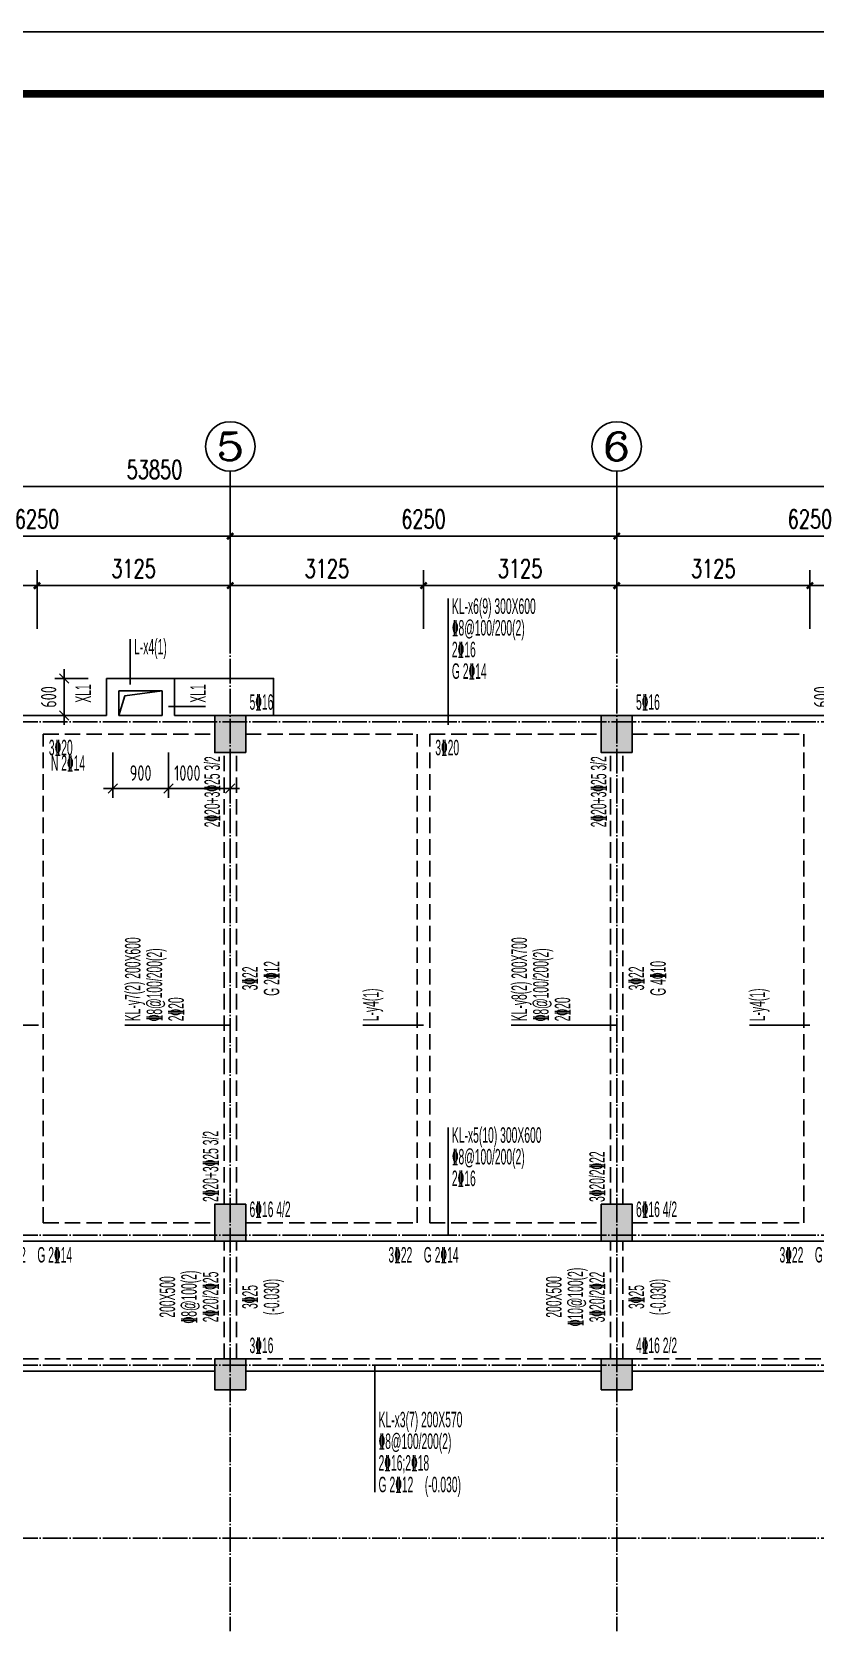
# Model space of a CAD drawing. Extents: x -441005 to 725361, y -182459 to 319313.
# Drawn here: x 319893 to 332557, y -23800 to 2050 of the extents above; entities that cross this region are included whole.
import ezdxf
from ezdxf.enums import TextEntityAlignment as Align

# ---------------------------------------------------------------- set-up
doc = ezdxf.new("R2010")
doc.units = 0
doc.header["$LTSCALE"] = 100
for name, pattern in [('DASHED', [0.75, 0.5, -0.25]), ('DOTE', [2.42, 2, -0.2, 0.02, -0.2]), ('HIDDEN', [7, 5, -2])]:
    doc.linetypes.add(name, pattern=pattern)
doc.layers.get('0').update_dxf_attribs({"linetype": 'CONTINUOUS'})
doc.layers.get('Defpoints').update_dxf_attribs({"linetype": 'CONTINUOUS'})
for name, color, linetype in [('AXIS', 3, 'CONTINUOUS'), ('AXIS_TEXT', 7, 'CONTINUOUS'), ('BEAM', 4, 'DASHED'), ('BEAM_CON', 4, 'CONTINUOUS'), ('B挑板&檐线', 6, 'CONTINUOUS'), ('COLU', 7, 'CONTINUOUS'), ('DOTE', 8, 'DOTE'), ('D洞口边线', 6, 'CONTINUOUS'), ('图框', 7, 'CONTINUOUS'), ('尺寸标注', 3, 'CONTINUOUS'), ('梁平法1', 3, 'CONTINUOUS'), ('梁平法2', 8, 'CONTINUOUS')]:
    doc.layers.add(name, color=color, linetype=linetype)
doc.styles.add('_TCH_AXIS', font='COMPLEX', dxfattribs={"bigfont": 'GBCBIG'})
doc.styles.add('_TCH_DIM_T3', font='simplex_.ttf', dxfattribs={"width": 0.705882, "bigfont": 'GBCBIG'})
doc.styles.add('COMPLEX', font='COMPLEX')
doc.styles.add('DIM_FONT', font='tssdeng.shx', dxfattribs={"width": 0.7, "bigfont": '1.shx'})
doc.styles.get("Standard").update_dxf_attribs({"font": 'tssdeng.shx', "bigfont": '1.shx'})
doc.styles.add('梁平法', font='xxxxx.shx', dxfattribs={"bigfont": 'dxfs.shx'})
doc.dimstyles.new('_TCH_ARCH&&100', dxfattribs={"dimtxt": 297.5, "dimasz": 100, "dimexe": 250, "dimexo": 300, "dimgap": 126.25, "dimtad": 1, "dimdec": 0, "dimzin": 0, "dimdsep": 46, "dimtxsty": '_TCH_DIM_T3', "dimblk": 'ARCHTICK', "dimcen": 0.09, "dimclrt": 7, "dimazin": 2, "dimtfac": 1, "dimtdec": 0, "dimtix": 1, "dimtmove": 2, "dimatfit": 3, "dimfxl": 0, "dimtolj": 1, "dimtzin": 0, "dimarcsym": 0})
doc.dimstyles.new('axis', dxfattribs={"dimtxt": 300, "dimasz": 1, "dimexe": 250, "dimexo": 300, "dimgap": 150, "dimtad": 1, "dimdec": 0, "dimzin": 0, "dimdsep": 46, "dimtxsty": 'Standard', "dimblk": '_DIMX', "dimcen": 0.09, "dimse1": 1, "dimse2": 1, "dimclrt": 7, "dimadec": 1, "dimazin": 0, "dimtfac": 1, "dimtdec": 0, "dimtix": 1, "dimtmove": 2, "dimatfit": 3, "dimfxl": 0, "dimtolj": 1, "dimtzin": 0, "dimarcsym": 0})

# ---------------------------------------------------------------- blocks, each defined once
blk = doc.blocks.new('A2+1_2')
at = {"layer": '图框'}
blk.add_lwpolyline([(0, 0), (89100, 0), (89100, 42000), (0, 42000)], close=True, dxfattribs=at)
at = {"layer": '图框', "const_width": 120}
blk.add_lwpolyline([(2500, 1000), (88100, 1000), (88100, 41000), (2500, 41000)], close=True, dxfattribs=at)
blk = doc.blocks.new('_AXISO')
blk.add_circle((0, 0), 0.5)
at = {"layer": 'AXIS_TEXT', "style": 'COMPLEX', "width": 1.041667}
blk.add_attdef('A', text='', height=0.56, dxfattribs=at).set_placement((-0.25, -0.28), (0.25, -0.28), align=Align.FIT)
blk = doc.blocks.new('_ArchTick')
at = {"color": 0, "linetype": 'ByBlock', "const_width": 0.4}
blk.add_lwpolyline([(-0.5, -0.5), (0.5, 0.5)], dxfattribs=at)
blk = doc.blocks.new('*D2433')
at = {"layer": 'AXIS', "color": 0, "lineweight": -2}
for p, q in [((316850, -7600), (316850, -5850)), ((323100, -7600), (323100, -5850)), ((316850, -6100), (323100, -6100))]:
    blk.add_line(p, q, dxfattribs=at)
at = {"layer": 'Defpoints', "color": 0}
for p in [(323100, -6100), (316850, -7600), (323100, -7600)]:
    blk.add_point(p, dxfattribs=at)
at = {"layer": 'AXIS', "color": 0, "lineweight": -2, "xscale": 100, "yscale": 100, "zscale": 100, "rotation": 180}
blk.add_blockref('_ArchTick', (316850, -6100), dxfattribs=at)
at = {"layer": 'AXIS', "color": 0, "lineweight": -2, "xscale": 100, "yscale": 100, "zscale": 100}
blk.add_blockref('_ArchTick', (323100, -6100), dxfattribs=at)
at = {"layer": 'AXIS', "color": 7, "insert": (319975, -5824), "char_height": 297.5, "attachment_point": 5, "style": '_TCH_DIM_T3'}
blk.add_mtext('\\A1;6250', dxfattribs=at)
blk = doc.blocks.new('*D2434')
at = {"layer": 'AXIS', "color": 0, "lineweight": -2}
for p, q in [((323100, -7600), (323100, -5850)), ((329350, -7600), (329350, -5850)), ((323100, -6100), (329350, -6100))]:
    blk.add_line(p, q, dxfattribs=at)
at = {"layer": 'Defpoints', "color": 0}
for p in [(329350, -6100), (323100, -7600), (329350, -7600)]:
    blk.add_point(p, dxfattribs=at)
at = {"layer": 'AXIS', "color": 0, "lineweight": -2, "xscale": 100, "yscale": 100, "zscale": 100, "rotation": 180}
blk.add_blockref('_ArchTick', (323100, -6100), dxfattribs=at)
at = {"layer": 'AXIS', "color": 0, "lineweight": -2, "xscale": 100, "yscale": 100, "zscale": 100}
blk.add_blockref('_ArchTick', (329350, -6100), dxfattribs=at)
at = {"layer": 'AXIS', "color": 7, "insert": (326225, -5824), "char_height": 297.5, "attachment_point": 5, "style": '_TCH_DIM_T3'}
blk.add_mtext('\\A1;6250', dxfattribs=at)
blk = doc.blocks.new('*D2435')
at = {"layer": 'AXIS', "color": 0, "lineweight": -2}
for p, q in [((329350, -7600), (329350, -5850)), ((335600, -7600), (335600, -5850)), ((329350, -6100), (335600, -6100))]:
    blk.add_line(p, q, dxfattribs=at)
at = {"layer": 'Defpoints', "color": 0}
for p in [(335600, -6100), (329350, -7600), (335600, -7600)]:
    blk.add_point(p, dxfattribs=at)
at = {"layer": 'AXIS', "color": 0, "lineweight": -2, "xscale": 100, "yscale": 100, "zscale": 100, "rotation": 180}
blk.add_blockref('_ArchTick', (329350, -6100), dxfattribs=at)
at = {"layer": 'AXIS', "color": 0, "lineweight": -2, "xscale": 100, "yscale": 100, "zscale": 100}
blk.add_blockref('_ArchTick', (335600, -6100), dxfattribs=at)
at = {"layer": 'AXIS', "color": 7, "insert": (332475, -5824), "char_height": 297.5, "attachment_point": 5, "style": '_TCH_DIM_T3'}
blk.add_mtext('\\A1;6250', dxfattribs=at)
blk = doc.blocks.new('*D2437')
at = {"layer": 'AXIS', "color": 0, "lineweight": -2}
for p, q in [((294950, -7600), (294950, -5050)), ((348800, -7600), (348800, -5050)), ((294950, -5300), (348800, -5300))]:
    blk.add_line(p, q, dxfattribs=at)
at = {"layer": 'Defpoints', "color": 0}
for p in [(348800, -5300), (294950, -7600), (348800, -7600)]:
    blk.add_point(p, dxfattribs=at)
at = {"layer": 'AXIS', "color": 0, "lineweight": -2, "xscale": 100, "yscale": 100, "zscale": 100, "rotation": 180}
blk.add_blockref('_ArchTick', (294950, -5300), dxfattribs=at)
at = {"layer": 'AXIS', "color": 0, "lineweight": -2, "xscale": 100, "yscale": 100, "zscale": 100}
blk.add_blockref('_ArchTick', (348800, -5300), dxfattribs=at)
at = {"layer": 'AXIS', "color": 7, "insert": (321875, -5024), "char_height": 297.5, "attachment_point": 5, "style": '_TCH_DIM_T3'}
blk.add_mtext('\\A1;53850', dxfattribs=at)
blk = doc.blocks.new('*D2444')
at = {"layer": 'AXIS', "color": 0, "lineweight": -2}
for p, q in [((316850, -7600), (316850, -6650)), ((319975, -7600), (319975, -6650)), ((316850, -6900), (319975, -6900))]:
    blk.add_line(p, q, dxfattribs=at)
at = {"layer": 'Defpoints', "color": 0}
for p in [(319975, -6900), (316850, -7600), (319975, -7600)]:
    blk.add_point(p, dxfattribs=at)
at = {"layer": 'AXIS', "color": 0, "lineweight": -2, "xscale": 100, "yscale": 100, "zscale": 100, "rotation": 180}
blk.add_blockref('_ArchTick', (316850, -6900), dxfattribs=at)
at = {"layer": 'AXIS', "color": 0, "lineweight": -2, "xscale": 100, "yscale": 100, "zscale": 100}
blk.add_blockref('_ArchTick', (319975, -6900), dxfattribs=at)
at = {"layer": 'AXIS', "color": 7, "insert": (318412, -6624), "char_height": 297.5, "attachment_point": 5, "style": '_TCH_DIM_T3'}
blk.add_mtext('\\A1;3125', dxfattribs=at)
blk = doc.blocks.new('*D2445')
at = {"layer": 'AXIS', "color": 0, "lineweight": -2}
for p, q in [((319975, -7600), (319975, -6650)), ((323100, -7600), (323100, -6650)), ((319975, -6900), (323100, -6900))]:
    blk.add_line(p, q, dxfattribs=at)
at = {"layer": 'Defpoints', "color": 0}
for p in [(323100, -6900), (319975, -7600), (323100, -7600)]:
    blk.add_point(p, dxfattribs=at)
at = {"layer": 'AXIS', "color": 0, "lineweight": -2, "xscale": 100, "yscale": 100, "zscale": 100, "rotation": 180}
blk.add_blockref('_ArchTick', (319975, -6900), dxfattribs=at)
at = {"layer": 'AXIS', "color": 0, "lineweight": -2, "xscale": 100, "yscale": 100, "zscale": 100}
blk.add_blockref('_ArchTick', (323100, -6900), dxfattribs=at)
at = {"layer": 'AXIS', "color": 7, "insert": (321537, -6624), "char_height": 297.5, "attachment_point": 5, "style": '_TCH_DIM_T3'}
blk.add_mtext('\\A1;3125', dxfattribs=at)
blk = doc.blocks.new('*D2468')
at = {"layer": 'AXIS', "color": 0, "lineweight": -2}
for p, q in [((323100, -7600), (323100, -6650)), ((326225, -7600), (326225, -6650)), ((323100, -6900), (326225, -6900))]:
    blk.add_line(p, q, dxfattribs=at)
at = {"layer": 'Defpoints', "color": 0}
for p in [(326225, -6900), (323100, -7600), (326225, -7600)]:
    blk.add_point(p, dxfattribs=at)
at = {"layer": 'AXIS', "color": 0, "lineweight": -2, "xscale": 100, "yscale": 100, "zscale": 100, "rotation": 180}
blk.add_blockref('_ArchTick', (323100, -6900), dxfattribs=at)
at = {"layer": 'AXIS', "color": 0, "lineweight": -2, "xscale": 100, "yscale": 100, "zscale": 100}
blk.add_blockref('_ArchTick', (326225, -6900), dxfattribs=at)
at = {"layer": 'AXIS', "color": 7, "insert": (324662, -6624), "char_height": 297.5, "attachment_point": 5, "style": '_TCH_DIM_T3'}
blk.add_mtext('\\A1;3125', dxfattribs=at)
blk = doc.blocks.new('*D2469')
at = {"layer": 'AXIS', "color": 0, "lineweight": -2}
for p, q in [((326225, -7600), (326225, -6650)), ((329350, -7600), (329350, -6650)), ((326225, -6900), (329350, -6900))]:
    blk.add_line(p, q, dxfattribs=at)
at = {"layer": 'Defpoints', "color": 0}
for p in [(329350, -6900), (326225, -7600), (329350, -7600)]:
    blk.add_point(p, dxfattribs=at)
at = {"layer": 'AXIS', "color": 0, "lineweight": -2, "xscale": 100, "yscale": 100, "zscale": 100, "rotation": 180}
blk.add_blockref('_ArchTick', (326225, -6900), dxfattribs=at)
at = {"layer": 'AXIS', "color": 0, "lineweight": -2, "xscale": 100, "yscale": 100, "zscale": 100}
blk.add_blockref('_ArchTick', (329350, -6900), dxfattribs=at)
at = {"layer": 'AXIS', "color": 7, "insert": (327787, -6624), "char_height": 297.5, "attachment_point": 5, "style": '_TCH_DIM_T3'}
blk.add_mtext('\\A1;3125', dxfattribs=at)
blk = doc.blocks.new('*D2470')
at = {"layer": 'AXIS', "color": 0, "lineweight": -2}
for p, q in [((329350, -7600), (329350, -6650)), ((332475, -7600), (332475, -6650)), ((329350, -6900), (332475, -6900))]:
    blk.add_line(p, q, dxfattribs=at)
at = {"layer": 'Defpoints', "color": 0}
for p in [(332475, -6900), (329350, -7600), (332475, -7600)]:
    blk.add_point(p, dxfattribs=at)
at = {"layer": 'AXIS', "color": 0, "lineweight": -2, "xscale": 100, "yscale": 100, "zscale": 100, "rotation": 180}
blk.add_blockref('_ArchTick', (329350, -6900), dxfattribs=at)
at = {"layer": 'AXIS', "color": 0, "lineweight": -2, "xscale": 100, "yscale": 100, "zscale": 100}
blk.add_blockref('_ArchTick', (332475, -6900), dxfattribs=at)
at = {"layer": 'AXIS', "color": 7, "insert": (330912, -6624), "char_height": 297.5, "attachment_point": 5, "style": '_TCH_DIM_T3'}
blk.add_mtext('\\A1;3125', dxfattribs=at)
blk = doc.blocks.new('*D2471')
at = {"layer": 'AXIS', "color": 0, "lineweight": -2}
for p, q in [((332475, -7600), (332475, -6650)), ((335600, -7600), (335600, -6650)), ((332475, -6900), (335600, -6900))]:
    blk.add_line(p, q, dxfattribs=at)
at = {"layer": 'Defpoints', "color": 0}
for p in [(335600, -6900), (332475, -7600), (335600, -7600)]:
    blk.add_point(p, dxfattribs=at)
at = {"layer": 'AXIS', "color": 0, "lineweight": -2, "xscale": 100, "yscale": 100, "zscale": 100, "rotation": 180}
blk.add_blockref('_ArchTick', (332475, -6900), dxfattribs=at)
at = {"layer": 'AXIS', "color": 0, "lineweight": -2, "xscale": 100, "yscale": 100, "zscale": 100}
blk.add_blockref('_ArchTick', (335600, -6900), dxfattribs=at)
at = {"layer": 'AXIS', "color": 7, "insert": (334037, -6624), "char_height": 297.5, "attachment_point": 5, "style": '_TCH_DIM_T3'}
blk.add_mtext('\\A1;3125', dxfattribs=at)
blk = doc.blocks.new('_OBLIQUE')
at = {"color": 0, "linetype": 'ByBlock'}
blk.add_line((-0.5, -0.5), (0.5, 0.5), dxfattribs=at)
blk = doc.blocks.new('*D2992')
at = {"layer": 'Defpoints', "color": 0}
for p in [(321200, -9300), (322100, -9300), (321200, -10180)]:
    blk.add_point(p, dxfattribs=at)
at = {"layer": '尺寸标注', "color": 0, "lineweight": -2}
for p, q in [((321200, -9600), (321200, -10330)), ((322100, -9600), (322100, -10330)), ((322250, -10180), (321050, -10180))]:
    blk.add_line(p, q, dxfattribs=at)
at = {"layer": '尺寸标注', "color": 0, "lineweight": -2, "xscale": 150, "yscale": 150, "zscale": 150, "rotation": 180}
blk.add_blockref('_OBLIQUE', (321200, -10180), dxfattribs=at)
at = {"layer": '尺寸标注', "color": 0, "lineweight": -2, "xscale": 150, "yscale": 150, "zscale": 150}
blk.add_blockref('_OBLIQUE', (322100, -10180), dxfattribs=at)
at = {"layer": '尺寸标注', "color": 7, "insert": (321650, -9930), "char_height": 250, "attachment_point": 5, "style": 'DIM_FONT'}
blk.add_mtext('\\A1;900', dxfattribs=at)
blk = doc.blocks.new('_DIMX')
blk.add_line((-150, 0), (150, 0))
at = {"const_width": 50}
blk.add_lwpolyline([(-70, -70), (70, 70)], dxfattribs=at)
blk = doc.blocks.new('*D2993')
at = {"layer": 'Defpoints', "color": 0}
for p in [(321100, -8400), (320413, -9000), (321100, -9000)]:
    blk.add_point(p, dxfattribs=at)
at = {"layer": '尺寸标注', "color": 0, "lineweight": -2}
for p, q in [((320413, -8400), (320413, -8250)), ((320800, -8400), (320263, -8400)), ((320413, -8400), (320413, -9000)), ((320800, -9000), (320263, -9000)), ((320413, -9000), (320413, -9150))]:
    blk.add_line(p, q, dxfattribs=at)
at = {"layer": '尺寸标注', "color": 0, "lineweight": -2, "xscale": 150, "yscale": 150, "zscale": 150}
for p, rotation in [((320413, -8400), 270), ((320413, -9000), 90)]:
    blk.add_blockref('_OBLIQUE', p, dxfattribs=dict(at, rotation=rotation))
at = {"layer": '尺寸标注', "color": 7, "insert": (320163, -8700), "char_height": 250, "attachment_point": 5, "rotation": 90, "style": 'DIM_FONT'}
blk.add_mtext('\\A1;600', dxfattribs=at)
blk = doc.blocks.new('*D2995')
at = {"layer": 'Defpoints', "color": 0}
for p in [(333600, -8400), (332913, -9000), (333600, -9000)]:
    blk.add_point(p, dxfattribs=at)
at = {"layer": '尺寸标注', "color": 0, "lineweight": -2}
for p, q in [((332913, -8400), (332913, -8250)), ((333300, -8400), (332763, -8400)), ((332913, -8400), (332913, -9000)), ((333300, -9000), (332763, -9000)), ((332913, -9000), (332913, -9150))]:
    blk.add_line(p, q, dxfattribs=at)
at = {"layer": '尺寸标注', "color": 0, "lineweight": -2, "xscale": 150, "yscale": 150, "zscale": 150}
for p, rotation in [((332913, -8400), 270), ((332913, -9000), 90)]:
    blk.add_blockref('_OBLIQUE', p, dxfattribs=dict(at, rotation=rotation))
at = {"layer": '尺寸标注', "color": 7, "insert": (332663, -8700), "char_height": 250, "attachment_point": 5, "rotation": 90, "style": 'DIM_FONT'}
blk.add_mtext('\\A1;600', dxfattribs=at)
blk = doc.blocks.new('*D2996')
at = {"layer": 'Defpoints', "color": 0}
for p in [(322100, -9300), (323100, -9300), (322100, -10180)]:
    blk.add_point(p, dxfattribs=at)
at = {"layer": '尺寸标注', "color": 0, "lineweight": -2}
for p, q in [((322100, -9600), (322100, -10330)), ((323100, -9600), (323100, -10330)), ((323250, -10180), (321950, -10180))]:
    blk.add_line(p, q, dxfattribs=at)
at = {"layer": '尺寸标注', "color": 0, "lineweight": -2, "xscale": 150, "yscale": 150, "zscale": 150, "rotation": 180}
blk.add_blockref('_OBLIQUE', (322100, -10180), dxfattribs=at)
at = {"layer": '尺寸标注', "color": 0, "lineweight": -2, "xscale": 150, "yscale": 150, "zscale": 150}
blk.add_blockref('_OBLIQUE', (323100, -10180), dxfattribs=at)
at = {"layer": '尺寸标注', "color": 7, "insert": (322406, -9930), "char_height": 250, "attachment_point": 5, "style": 'DIM_FONT'}
blk.add_mtext('\\A1;1000', dxfattribs=at)

msp = doc.modelspace()

# ---------------------------------------------------------------- hatches: boundary and pattern name
at = {"layer": 'COLU'}
for points in [[(323350, -9600), (323350, -9000), (322850, -9000), (322850, -9600)], [(329600, -9600), (329600, -9000), (329100, -9000), (329100, -9600)], [(323350, -17500), (323350, -16900), (322850, -16900), (322850, -17500)], [(329600, -17500), (329600, -16900), (329100, -16900), (329100, -17500)], [(323350, -19900), (323350, -19400), (322850, -19400), (322850, -19900)], [(329600, -19900), (329600, -19400), (329100, -19400), (329100, -19900)]]:
    msp.add_hatch(color=251, dxfattribs=at).paths.add_polyline_path(points)

# ---------------------------------------------------------------- linework, layer by layer
at = {"layer": 'AXIS'}
for p, q in [((323100, -7600), (323100, -5050)), ((329350, -7600), (329350, -5050))]:
    msp.add_line(p, q, dxfattribs=at)
at = {"layer": 'BEAM', "linetype": 'HIDDEN', "ltscale": 0.5}
for p, q in [((320075, -9300), (322850, -9300)), ((320075, -17200), (320075, -9300)), ((323350, -9300), (326125, -9300)), ((326125, -17200), (326125, -9300)), ((326325, -9300), (329100, -9300)), ((326325, -17200), (326325, -9300)), ((329600, -9300), (332375, -9300)), ((332375, -17200), (332375, -9300)), ((323000, -16900), (323000, -9600)), ((323200, -16900), (323200, -9600)), ((329250, -16900), (329250, -9600)), ((329450, -16900), (329450, -9600)), ((320075, -17200), (322850, -17200)), ((323350, -17200), (326125, -17200)), ((326325, -17200), (329100, -17200)), ((329600, -17200), (332375, -17200)), ((323000, -19400), (323000, -17500)), ((323200, -19400), (323200, -17500)), ((329250, -19400), (329250, -17500)), ((329450, -19400), (329450, -17500)), ((316950, -19400), (322850, -19400)), ((323350, -19400), (329100, -19400)), ((329600, -19400), (335500, -19400))]:
    msp.add_line(p, q, dxfattribs=at)
at = {"layer": 'BEAM_CON'}
for p, q in [((321100, -8400), (322200, -8400)), ((321100, -8400), (321100, -9000)), ((322200, -9000), (322200, -8400)), ((321300, -8600), (322000, -8600)), ((321300, -8600), (321300, -9000)), ((322000, -9000), (322000, -8600)), ((317100, -9000), (321100, -9000)), ((321300, -9000), (322000, -9000)), ((322200, -9000), (322850, -9000)), ((323350, -9000), (329100, -9000)), ((329600, -9000), (333600, -9000)), ((317100, -17500), (322850, -17500)), ((323350, -17500), (329100, -17500)), ((329600, -17500), (335500, -17500)), ((316950, -19600), (322850, -19600)), ((323350, -19600), (329100, -19600)), ((329600, -19600), (335500, -19600))]:
    msp.add_line(p, q, dxfattribs=at)
at = {"layer": 'B挑板&檐线'}
msp.add_lwpolyline([(322200, -9000), (322200, -8400), (323800, -8400), (323800, -9000)], dxfattribs=at)
at = {"layer": 'COLU'}
for points in [[(323350, -9600), (323350, -9000), (322850, -9000), (322850, -9600)], [(329600, -9600), (329600, -9000), (329100, -9000), (329100, -9600)], [(323350, -17500), (323350, -16900), (322850, -16900), (322850, -17500)], [(329600, -17500), (329600, -16900), (329100, -16900), (329100, -17500)], [(323350, -19900), (323350, -19400), (322850, -19400), (322850, -19900)], [(329600, -19900), (329600, -19400), (329100, -19400), (329100, -19900)]]:
    msp.add_lwpolyline(points, close=True, dxfattribs=at)
at = {"layer": 'DOTE', "ltscale": 2}
for p, q in [((323100, -7600), (323100, -23800)), ((329350, -7600), (329350, -23800)), ((293450, -9100), (352200, -9100)), ((293450, -17400), (352200, -17400)), ((293450, -19500), (352200, -19500)), ((293450, -22300), (352200, -22300))]:
    msp.add_line(p, q, dxfattribs=at)
at = {"layer": 'D洞口边线'}
msp.add_lwpolyline([(321300, -9000), (321395.8, -8679.2), (322000, -8600)], dxfattribs=at)
at = {"layer": '梁平法1'}
for p, q in [((326623.5, -9150), (326623.5, -7107.5)), ((326623.5, -17400), (326623.5, -15657.5)), ((325437.6, -19500), (325437.6, -21554.8))]:
    msp.add_line(p, q, dxfattribs=at)
at = {"layer": '梁平法2', "color": 6}
for p, q in [((321481.4, -7765.6), (321481.4, -8500)), ((322700, -8855.2), (322100, -8855.2)), ((317970.2, -14003.4), (320000, -14003.4)), ((321395.2, -14003.4), (323100, -14003.4)), ((325245.2, -14003.4), (326225, -14003.4)), ((327645.2, -14003.4), (329350, -14003.4)), ((331495.2, -14003.4), (332475, -14003.4))]:
    msp.add_line(p, q, dxfattribs=at)

# ---------------------------------------------------------------- block references
msp.add_blockref('A2+1_2', (284450, -39950))
at = {"layer": 'AXIS'}
ref = msp.add_blockref('_AXISO', (323100, -4650), dxfattribs=dict(at, xscale=800, yscale=800, zscale=800))
ref.add_attrib('A', '5', dxfattribs={"layer": 'AXIS_TEXT', "height": 452.5, "style": '_TCH_AXIS', "width": 1.5}).set_placement((322873.7, -4876.3), (323326.3, -4876.3), align=Align.FIT)
ref = msp.add_blockref('_AXISO', (329350, -4650), dxfattribs=dict(at, xscale=800, yscale=800, zscale=800))
ref.add_attrib('A', '6', dxfattribs={"layer": 'AXIS_TEXT', "height": 452.5, "style": '_TCH_AXIS', "width": 1.5}).set_placement((329123.7, -4876.3), (329576.3, -4876.3), align=Align.FIT)

# ---------------------------------------------------------------- texts
at = {"layer": '梁平法1', "style": '梁平法', "width": 0.5}
for s, p in [('KL-x6(9) 300X600', (326684.1, -7357.1)), ('%%1328@100/200(2)', (326684.1, -7707.1)), ('2%%13216', (326684.1, -8057.1)), ('G 2%%13214', (326684.1, -8407.1)), ('5%%13216', (323411.6, -8907.2)), ('5%%13216', (329661.6, -8907.2)), ('KL-x5(10) 300X600', (326684.1, -15907.1)), ('%%1328@100/200(2)', (326684.1, -16257.1)), ('2%%13216', (326684.1, -16607.1)), ('6%%13216 4/2', (323411.6, -17107.2)), ('6%%13216 4/2', (329661.6, -17107.2)), ('3%%13216', (323411.6, -19307.2)), ('4%%13216 2/2', (329661.6, -19307.2)), ('KL-x3(7) 200X570', (325498.2, -20506.6)), ('%%1328@100/200(2)', (325498.2, -20856.6)), ('2%%13216;2%%13218', (325498.2, -21206.6)), ('G 2%%13212    (-0.030)', (325498.2, -21556.6))]:
    msp.add_text(s, height=250, dxfattribs=at).set_placement(p)
for s, p in [('3%%13220', (320358.6, -9642.8)), ('3%%13220', (326608.6, -9642.8)), ('3%%13222    G 2%%13214', (319975, -17842.8)), ('3%%13222    G 2%%13214', (326225, -17842.8)), ('3%%13222    G 2%%13214', (332550, -17842.8))]:
    msp.add_text(s, height=250, rotation=360, dxfattribs=at).set_placement(p, align=Align.CENTER)
msp.add_text('N 2%%13214', height=250, dxfattribs=at).set_placement((320476, -9969.2), align=Align.BOTTOM_CENTER)
at = {"layer": '梁平法2', "color": 6, "style": '梁平法', "width": 0.5}
msp.add_text('L-x4(1)', height=250, dxfattribs=at).set_placement((321543.9, -8012))
for s, p in [('XL1', (320846.5, -8792.7)), ('XL1', (322703.5, -8792.7)), ('KL-y7(2) 200X600', (321647.8, -13942.7)), ('KL-y8(2) 200X700', (327897.8, -13942.7)), ('%%1328@100/200(2)', (321997.8, -13942.7)), ('%%1328@100/200(2)', (328247.8, -13942.7)), ('L-y4(1)', (325497.8, -13942.7)), ('L-y4(1)', (331747.8, -13942.7)), ('2%%13220', (322347.8, -13942.7)), ('2%%13220', (328597.8, -13942.7)), ('2%%13220+3%%13225 3/2', (322907.2, -16864)), ('3%%13220/2%%13222', (329157.2, -16864))]:
    msp.add_text(s, height=250, rotation=90, dxfattribs=at).set_placement(p)
for p in [(322932.2, -9658.3), (329182.2, -9658.3)]:
    msp.add_text('2%%13220+3%%13225 3/2', height=250, rotation=90, dxfattribs=at).set_placement(p, align=Align.RIGHT)
for s, p in [('3%%13222', (323542.8, -13250)), ('G 2%%13212', (323892.8, -13250)), ('3%%13222', (329792.8, -13250)), ('G 4%%13210', (330142.8, -13250)), ('200X500', (322207.2, -18400)), ('%%1328@100(2)', (322557.2, -18400)), ('2%%13220/2%%13225', (322907.2, -18400)), ('200X500', (328457.2, -18400)), ('%%13210@100(2)', (328807.2, -18400)), ('3%%13220/2%%13222', (329157.2, -18400)), ('3%%13225', (323542.8, -18400)), ('(-0.030)', (323892.8, -18400)), ('3%%13225', (329792.8, -18400)), ('(-0.030)', (330142.8, -18400))]:
    msp.add_text(s, height=250, rotation=90, dxfattribs=at).set_placement(p, align=Align.CENTER)

# ---------------------------------------------------------------- dimensions: what is measured, and where the dimension line sits
at = {"layer": 'AXIS'}
for p1, p2, distance, picture, middle in [((294950, -7600), (348800, -7600), 2300, '*D2437', (321875, -5023.6)), ((316850, -7600), (323100, -7600), 1500, '*D2433', (319975, -5823.6)), ((323100, -7600), (329350, -7600), 1500, '*D2434', (326225, -5823.6)), ((329350, -7600), (335600, -7600), 1500, '*D2435', (332475, -5823.6)), ((316850, -7600), (319975, -7600), 700, '*D2444', (318412.5, -6623.6)), ((319975, -7600), (323100, -7600), 700, '*D2445', (321537.5, -6623.6)), ((323100, -7600), (326225, -7600), 700, '*D2468', (324662.5, -6623.6)), ((326225, -7600), (329350, -7600), 700, '*D2469', (327787.5, -6623.6)), ((329350, -7600), (332475, -7600), 700, '*D2470', (330912.5, -6623.6)), ((332475, -7600), (335600, -7600), 700, '*D2471', (334037.5, -6623.6))]:
    dim = msp.add_aligned_dim(p1=p1, p2=p2, distance=distance, dimstyle='_TCH_ARCH&&100', override={"dimexo": 0}, dxfattribs=at)
    dim.commit()
    dim.dimension.update_dxf_attribs({"geometry": picture, "text_midpoint": middle})
at = {"layer": '尺寸标注'}
for base, p1, p2, picture, middle in [((320413.2, -9000), (321100, -8400), (321100, -9000), '*D2993', (320163.2, -8700)), ((332913.2, -9000), (333600, -8400), (333600, -9000), '*D2995', (332663.2, -8700))]:
    dim = msp.add_linear_dim(base=base, p1=p1, p2=p2, angle=90, dimstyle='axis', override={"dimtxt": 250, "dimasz": 150, "dimexe": 150, "dimgap": 125, "dimtxsty": 'DIM_FONT', "dimblk1": 'OBLIQUE', "dimblk2": 'OBLIQUE', "dimsah": 1, "dimdle": 150, "dimse1": 0, "dimse2": 0}, dxfattribs=at)
    dim.commit()
    dim.dimension.update_dxf_attribs({"geometry": picture, "text_midpoint": middle})
dim = msp.add_linear_dim(base=(321200, -10179.6), p1=(322100, -9300), p2=(321200, -9300), dimstyle='axis', override={"dimtxt": 250, "dimasz": 150, "dimexe": 150, "dimgap": 125, "dimtxsty": 'DIM_FONT', "dimblk1": 'OBLIQUE', "dimblk2": 'OBLIQUE', "dimsah": 1, "dimdle": 150, "dimse1": 0, "dimse2": 0}, dxfattribs=at)
dim.commit()
dim.dimension.update_dxf_attribs({"geometry": '*D2992', "text_midpoint": (321650, -9929.6)})
dim = msp.add_linear_dim(base=(322100, -10179.6), p1=(323100, -9300), p2=(322100, -9300), dimstyle='axis', override={"dimtxt": 250, "dimasz": 150, "dimexe": 150, "dimgap": 125, "dimtxsty": 'DIM_FONT', "dimblk1": 'OBLIQUE', "dimblk2": 'OBLIQUE', "dimsah": 1, "dimdle": 150, "dimse1": 0, "dimse2": 0}, dxfattribs=at)
dim.commit()
dim.dimension.update_dxf_attribs({"geometry": '*D2996', "text_midpoint": (322405.5, -9929.6), "dimtype": 160})

doc.saveas('drawing.dxf')
